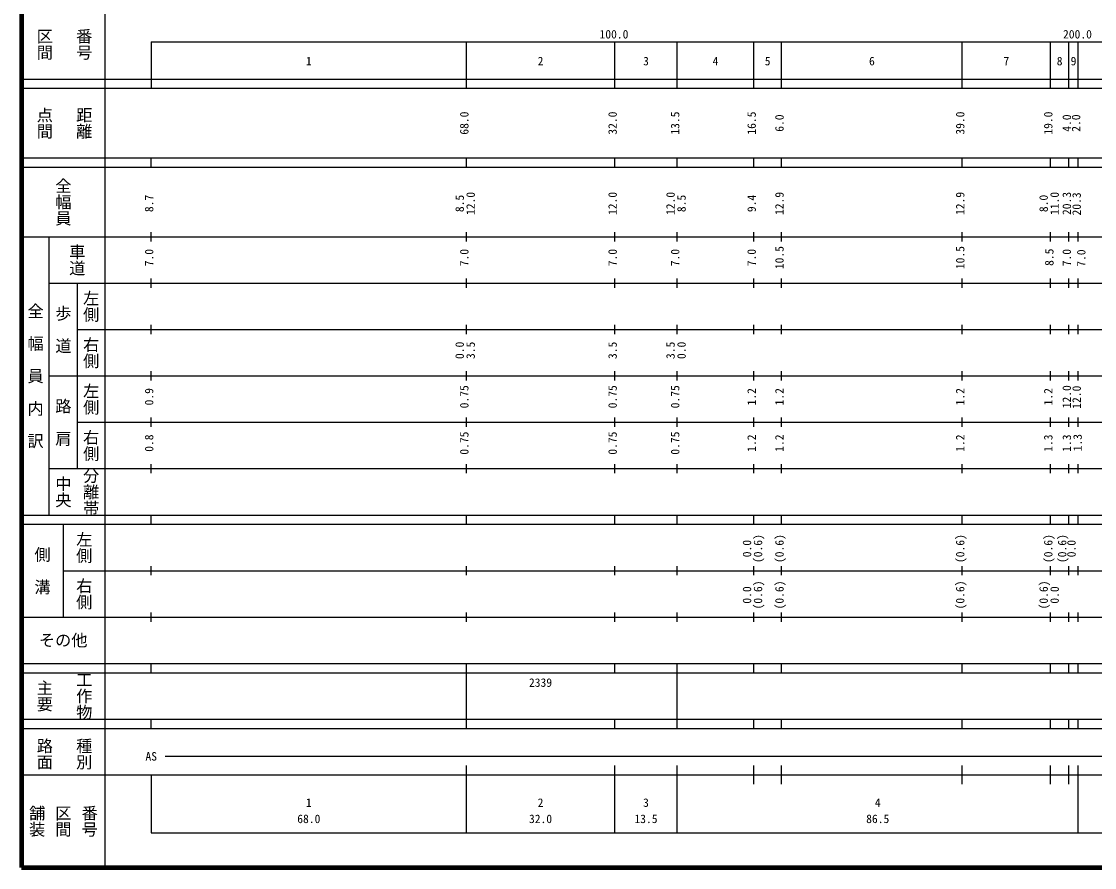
# Model space of a CAD drawing. Units: millimetres on the paper, enlarged 1000 times. Extents: x 40000 to 680000, y 20000 to 380000.
# Drawn here: x 40000 to 271530, y 20000 to 202409 of the extents above; entities that cross this region are included whole.
import ezdxf
from ezdxf.enums import TextEntityAlignment as Align

# ---------------------------------------------------------------- set-up
doc = ezdxf.new("R2010")
doc.units = ezdxf.units.MM
doc.header["$LTSCALE"] = 1000
doc.layers.add('M-TTL', color=2, linetype='Continuous', lineweight=140)
doc.layers.add('M-TTL-BAND', color=7, linetype='Continuous', lineweight=25)
doc.styles.add('@ＭＳ ゴシック', font='')
doc.styles.add('ＭＳ ゴシック', font='')
doc.styles.get('@ＭＳ ゴシック').set_extended_font_data('@MS Gothic')
doc.styles.get('ＭＳ ゴシック').set_extended_font_data('MS Gothic')

msp = doc.modelspace()

# ---------------------------------------------------------------- linework, layer by layer
at = {"layer": 'M-TTL'}
for p, q in [((40000, 380000), (40000, 20000)), ((40000, 20000), (680000, 20000))]:
    msp.add_line(p, q, dxfattribs=at)
at = {"layer": 'M-TTL-BAND'}
for p, q in [((58000, 370000), (58000, 20000)), ((68000, 198000), (579000, 198000)), ((68000, 198000), (68000, 188000)), ((136000, 188000), (136000, 198000)), ((168000, 188000), (168000, 198000)), ((181500, 188000), (181500, 198000)), ((198000, 188000), (198000, 198000)), ((204000, 188000), (204000, 198000)), ((243000, 188000), (243000, 198000)), ((262000, 188000), (262000, 198000)), ((266000, 188000), (266000, 198000)), ((268000, 188000), (268000, 198000)), ((40000, 190000), (579000, 190000)), ((40000, 188000), (579000, 188000)), ((40000, 173000), (579000, 173000)), ((68000, 171000), (68000, 173000)), ((136000, 171000), (136000, 173000)), ((168000, 171000), (168000, 173000)), ((181500, 171000), (181500, 173000)), ((198000, 171000), (198000, 173000)), ((204000, 171000), (204000, 173000)), ((243000, 171000), (243000, 173000)), ((262000, 171000), (262000, 173000)), ((266000, 171000), (266000, 173000)), ((268000, 171000), (268000, 173000)), ((40000, 171000), (579000, 171000)), ((40000, 156000), (579000, 156000)), ((46000, 96000), (46000, 156000)), ((68000, 155000), (68000, 157000)), ((136000, 155000), (136000, 157000)), ((168000, 155000), (168000, 157000)), ((181500, 155000), (181500, 157000)), ((198000, 155000), (198000, 157000)), ((204000, 155000), (204000, 157000)), ((243000, 155000), (243000, 157000)), ((262000, 155000), (262000, 157000)), ((266000, 155000), (266000, 157000)), ((268000, 155000), (268000, 157000)), ((46000, 146000), (579000, 146000)), ((52000, 146000), (52000, 106000)), ((68000, 145000), (68000, 147000)), ((136000, 145000), (136000, 147000)), ((168000, 145000), (168000, 147000)), ((181500, 145000), (181500, 147000)), ((198000, 145000), (198000, 147000)), ((204000, 145000), (204000, 147000)), ((243000, 145000), (243000, 147000)), ((262000, 145000), (262000, 147000)), ((266000, 145000), (266000, 147000)), ((268000, 145000), (268000, 147000)), ((68000, 135000), (68000, 137000)), ((136000, 135000), (136000, 137000)), ((168000, 135000), (168000, 137000)), ((181500, 135000), (181500, 137000)), ((198000, 135000), (198000, 137000)), ((204000, 135000), (204000, 137000)), ((243000, 135000), (243000, 137000)), ((262000, 135000), (262000, 137000)), ((266000, 135000), (266000, 137000)), ((268000, 135000), (268000, 137000)), ((52000, 136000), (579000, 136000)), ((46000, 126000), (579000, 126000)), ((68000, 125000), (68000, 127000)), ((136000, 125000), (136000, 127000)), ((168000, 125000), (168000, 127000)), ((181500, 125000), (181500, 127000)), ((198000, 125000), (198000, 127000)), ((204000, 125000), (204000, 127000)), ((243000, 125000), (243000, 127000)), ((262000, 125000), (262000, 127000)), ((266000, 125000), (266000, 127000)), ((268000, 125000), (268000, 127000)), ((52000, 116000), (579000, 116000)), ((68000, 115000), (68000, 117000)), ((136000, 115000), (136000, 117000)), ((168000, 115000), (168000, 117000)), ((181500, 115000), (181500, 117000)), ((198000, 115000), (198000, 117000)), ((204000, 115000), (204000, 117000)), ((243000, 115000), (243000, 117000)), ((262000, 115000), (262000, 117000)), ((266000, 115000), (266000, 117000)), ((268000, 115000), (268000, 117000)), ((68000, 105000), (68000, 107000)), ((136000, 105000), (136000, 107000)), ((168000, 105000), (168000, 107000)), ((181500, 105000), (181500, 107000)), ((198000, 105000), (198000, 107000)), ((204000, 105000), (204000, 107000)), ((243000, 105000), (243000, 107000)), ((262000, 105000), (262000, 107000)), ((266000, 105000), (266000, 107000)), ((268000, 105000), (268000, 107000)), ((46000, 106000), (579000, 106000)), ((40000, 96000), (579000, 96000)), ((68000, 94000), (68000, 96000)), ((136000, 94000), (136000, 96000)), ((168000, 94000), (168000, 96000)), ((181500, 94000), (181500, 96000)), ((198000, 94000), (198000, 96000)), ((204000, 94000), (204000, 96000)), ((243000, 94000), (243000, 96000)), ((262000, 94000), (262000, 96000)), ((266000, 94000), (266000, 96000)), ((268000, 94000), (268000, 96000)), ((40000, 94000), (579000, 94000)), ((49000, 94000), (49000, 74000)), ((49000, 84000), (579000, 84000)), ((68000, 83000), (68000, 85000)), ((136000, 83000), (136000, 85000)), ((168000, 83000), (168000, 85000)), ((181500, 83000), (181500, 85000)), ((198000, 83000), (198000, 85000)), ((204000, 83000), (204000, 85000)), ((243000, 83000), (243000, 85000)), ((262000, 83000), (262000, 85000)), ((266000, 83000), (266000, 85000)), ((268000, 83000), (268000, 85000)), ((68000, 73000), (68000, 75000)), ((136000, 73000), (136000, 75000)), ((168000, 73000), (168000, 75000)), ((181500, 73000), (181500, 75000)), ((198000, 73000), (198000, 75000)), ((204000, 73000), (204000, 75000)), ((243000, 73000), (243000, 75000)), ((262000, 73000), (262000, 75000)), ((266000, 73000), (266000, 75000)), ((268000, 73000), (268000, 75000)), ((40000, 74000), (579000, 74000)), ((40000, 64000), (579000, 64000)), ((68000, 62000), (68000, 64000)), ((136000, 62000), (136000, 64000)), ((168000, 62000), (168000, 64000)), ((181500, 62000), (181500, 64000)), ((198000, 62000), (198000, 64000)), ((204000, 62000), (204000, 64000)), ((243000, 62000), (243000, 64000)), ((262000, 62000), (262000, 64000)), ((266000, 62000), (266000, 64000)), ((268000, 62000), (268000, 64000)), ((40000, 62000), (579000, 62000)), ((136000, 52000), (136000, 62000)), ((181500, 52000), (181500, 62000)), ((40000, 52000), (579000, 52000)), ((68000, 50000), (68000, 52000)), ((136000, 50000), (136000, 52000)), ((168000, 50000), (168000, 52000)), ((181500, 50000), (181500, 52000)), ((198000, 50000), (198000, 52000)), ((204000, 50000), (204000, 52000)), ((243000, 50000), (243000, 52000)), ((262000, 50000), (262000, 52000)), ((266000, 50000), (266000, 52000)), ((268000, 50000), (268000, 52000)), ((40000, 50000), (579000, 50000)), ((71000, 44000), (565000, 44000)), ((136000, 27500), (136000, 42000)), ((168000, 27500), (168000, 42000)), ((181500, 27500), (181500, 42000)), ((198000, 38000), (198000, 42000)), ((204000, 38000), (204000, 42000)), ((243000, 38000), (243000, 42000)), ((262000, 38000), (262000, 42000)), ((266000, 38000), (266000, 42000)), ((268000, 27500), (268000, 42000)), ((40000, 40000), (579000, 40000)), ((68000, 40000), (68000, 27500)), ((68000, 27500), (579000, 27500))]:
    msp.add_line(p, q, dxfattribs=at)

# ---------------------------------------------------------------- texts
at = {"layer": 'M-TTL-BAND', "style": '@ＭＳ ゴシック'}
for s, p in [('区間', (45000, 197500)), ('番号', (53500, 197500)), ('点間', (45000, 180500)), ('距離', (53500, 180500)), ('全幅員', (49000, 163500)), ('車道', (52000, 151000)), ('左側', (55000, 141000)), ('全\u3000幅\u3000員\u3000内\u3000訳', (43000, 126000)), ('歩\u3000道', (49000, 136000)), ('右側', (55000, 131000)), ('左側', (55000, 121000)), ('路\u3000肩', (49000, 116000)), ('右側', (55000, 111000)), ('中央', (49000, 101000)), ('分離帯', (55000, 101000)), ('左側', (53500, 89000)), ('側\u3000溝', (44500, 84000)), ('右側', (53500, 79000)), ('主要', (45000, 57000)), ('工作物', (53500, 57000)), ('路面', (45000, 44500)), ('種別', (53500, 44500)), ('舗装', (43333, 30000)), ('区間', (49000, 30000)), ('番号', (54667, 30000))]:
    msp.add_text(s, height=2566, rotation=270, dxfattribs=at).set_placement(p, align=Align.MIDDLE_CENTER)
at = {"layer": 'M-TTL-BAND', "style": 'ＭＳ ゴシック'}
for s, p in [('100.0', (167844, 198195)), ('200.0', (267844, 198195)), ('1', (102000, 192405)), ('2', (152000, 192405)), ('3', (174750, 192405)), ('4', (189750, 192405)), ('5', (201000, 192405)), ('6', (223500, 192405)), ('7', (252500, 192405)), ('8', (264000, 192405)), ('9', (267000, 192405)), ('AS', (68000, 42500)), ('1', (102000, 32523)), ('2', (152000, 32523)), ('3', (174750, 32523)), ('4', (224750, 32523)), ('68.0', (102000, 29033)), ('32.0', (152000, 29033)), ('13.5', (174750, 29033)), ('86.5', (224750, 29033))]:
    msp.add_text(s, height=1833, dxfattribs=at).set_placement(p, align=Align.BOTTOM_CENTER)
for s, p in [('68.0', (137000, 180500)), ('32.0', (169000, 180500)), ('13.5', (182500, 180500)), ('16.5', (199000, 180500)), ('6.0', (205000, 180500)), ('39.0', (244000, 180500)), ('19.0', (263000, 180500)), ('4.0', (267000, 180500)), ('2.0', (269000, 180500)), ('8.7', (69000, 163174)), ('8.5', (136000, 163174)), ('12.0', (138370, 163174)), ('12.0', (169000, 163174)), ('12.0', (181500, 163174)), ('8.5', (183870, 163174)), ('9.4', (199000, 163174)), ('12.9', (205000, 163174)), ('12.9', (244000, 163174)), ('8.0', (262000, 163174)), ('11.0', (264370, 163174)), ('20.3', (267000, 163174)), ('20.3', (269123, 163072)), ('7.0', (69000, 151500)), ('7.0', (137000, 151500)), ('7.0', (169000, 151500)), ('7.0', (182500, 151500)), ('7.0', (199000, 151500)), ('10.5', (205000, 151500)), ('10.5', (244000, 151500)), ('8.5', (263227, 151582)), ('7.0', (267000, 151500)), ('7.0', (270123, 151398)), ('0.0', (136000, 131500)), ('3.5', (138370, 131500)), ('3.5', (169000, 131500)), ('3.5', (181500, 131500)), ('0.0', (183870, 131500)), ('0.9', (69000, 121500)), ('0.75', (137000, 121500)), ('0.75', (169000, 121500)), ('0.75', (182500, 121500)), ('1.2', (199000, 121500)), ('1.2', (205000, 121500)), ('1.2', (244000, 121500)), ('1.2', (263000, 121500)), ('12.0', (267000, 121500)), ('12.0', (269123, 121398)), ('0.75', (137000, 111500)), ('0.75', (169000, 111500)), ('0.75', (182500, 111500)), ('0.8', (69000, 111500)), ('1.2', (199000, 111500)), ('1.2', (205000, 111500)), ('1.2', (244000, 111500)), ('1.3', (263000, 111500)), ('1.3', (267000, 111500)), ('1.3', (269327, 111602)), ('0.0', (198000, 88764)), ('(0.6)', (200370, 88764)), ('(0.6)', (205000, 88764)), ('(0.6)', (244000, 88764)), ('(0.6)', (263000, 88764)), ('(0.6)', (266000, 88764)), ('0.0', (268000, 88764)), ('(0.6)', (200370, 78764)), ('(0.6)', (205000, 78764)), ('(0.6)', (244000, 78764)), ('(0.6)', (262000, 78764)), ('0.0', (198000, 78764)), ('0.0', (264370, 78764))]:
    msp.add_text(s, height=1833, rotation=90, dxfattribs=at).set_placement(p, align=Align.BOTTOM_CENTER)
msp.add_text('その他', height=2566, dxfattribs=at).set_placement((49000, 69000), align=Align.MIDDLE_CENTER)
msp.add_text('2339', height=1833, dxfattribs=at).set_placement((149500, 58405), align=Align.BOTTOM_LEFT)

doc.saveas('drawing.dxf')
